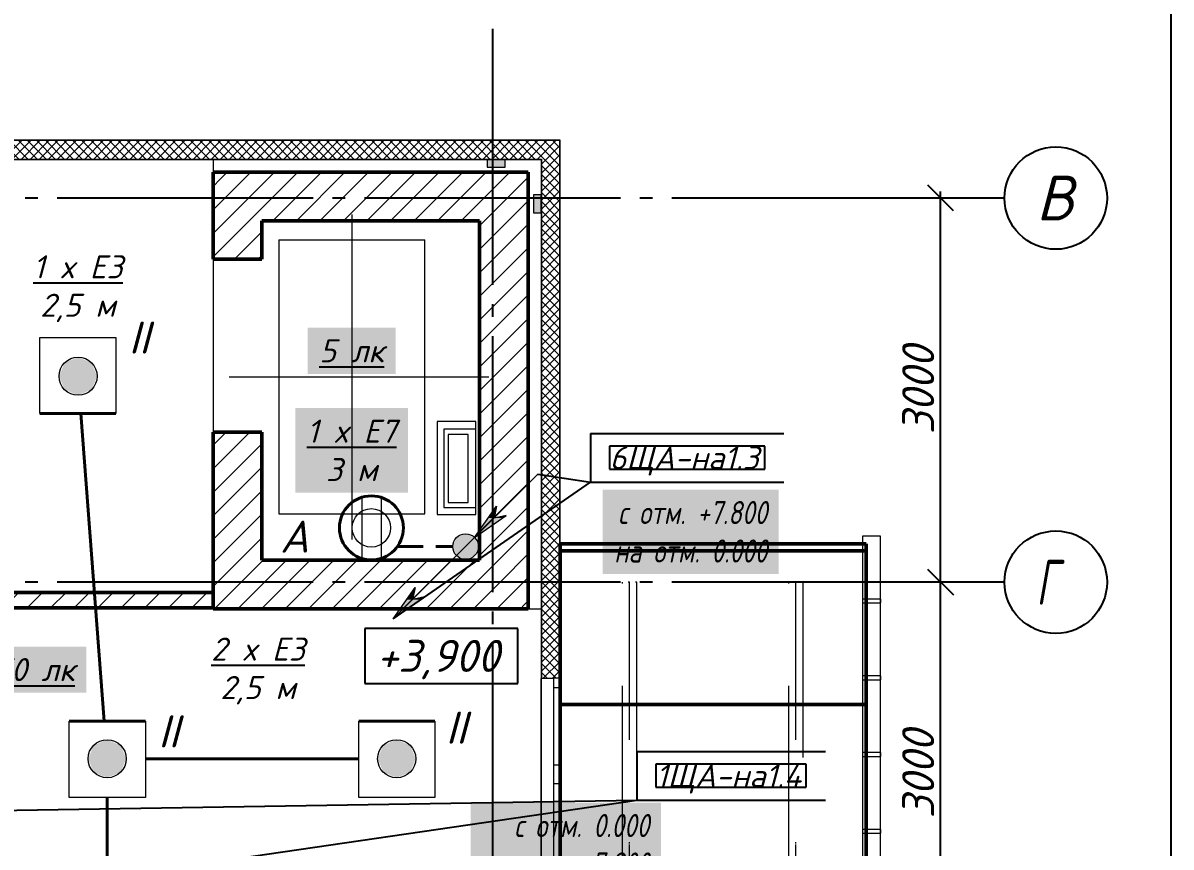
# Model space of a CAD drawing. Header units: millimetres. Extents: x 0 to 1286, y 0 to 420.
# Drawn here: x 547.5 to 637.2, y 258.9 to 323.3 of the extents above; entities that cross this region are included whole.
import ezdxf

# ---------------------------------------------------------------- set-up
doc = ezdxf.new("R2010")
doc.units = ezdxf.units.MM
for name, pattern in [('JIS_02_2.0', [3, 2, -1]), ('ГОСТ 2.303 5', [24, 20, -1.5, 1, -1.5]), ('СПКБ-0000-000-АР#002$0$Achse', [2300, 0, -800, 1500, 0]), ('СПКБ-0000-000-АР#002$0$Ashe', [300, 200, -100])]:
    doc.linetypes.add(name, pattern=pattern)
for name, color, linetype in [('Viewport1ForCustomObjects_0', 7, 'Continuous'), ('Viewport2ForCustomObjects_0', 7, 'Continuous'), ('Номер помещения', 7, 'Continuous'), ('СПКБ-0000-000-АР#002$0$Двери ArchiCAD', 7, 'Continuous'), ('СПКБ-0000-000-АР#002$0$Оболочка - Крыша', 7, 'Continuous'), ('СПКБ-0000-000-АР#002$0$Окна ArchiCAD', 7, 'Continuous'), ('СПКБ-0000-000-АР#002$0$Перекрытие новые', 7, 'Continuous'), ('СПКБ-0000-000-АР#002$0$Стены', 7, 'Continuous'), ('СПКБ-0000-000-АР#002$0$Фахверк', 7, 'Continuous'), ('Строительные оси', 7, 'Continuous'), ('ЭО_АВАРИЙНОЕ ОСВЕЩЕНИЕ', 7, 'Continuous'), ('ЭО_РАБОЧЕЕ ОСВЕЩЕНИЕ', 7, 'Continuous')]:
    doc.layers.add(name, color=color, linetype=linetype)
for name, color, linetype, lineweight in [('СПКБ-0000-000-АР#002$0$Балка_Ном._пера__2', 8, 'Continuous', 15), ('СПКБ-0000-000-АР#002$0$К_Прокат_Ном._пера__6', 5, 'Continuous', 9), ('СПКБ-0000-000-АР#002$0$Лифты_Ном._пера__120', 7, 'Continuous', 13), ('СПКБ-0000-000-АР#002$0$Лифты_Ном._пера__20', 1, 'Continuous', 20), ('СПКБ-0000-000-АР#002$0$Окна ArchiCAD_Ном._пера__6', 5, 'Continuous', 9), ('СПКБ-0000-000-АР#002$0$Стены_Ном._пера__20', 1, 'Continuous', 20), ('СПКБ-0000-000-АР#002$0$Фахверк_Ном._пера__1', 7, 'Continuous', 13)]:
    doc.layers.add(name, color=color, linetype=linetype, lineweight=lineweight)
for name, color, linetype, lineweight, true_color in [('СПКБ-0000-000-АР#002$0$Двери ArchiCAD_Ном._пера__23', 7, 'Continuous', 35, 0xff6600), ('СПКБ-0000-000-АР#002$0$Двери ArchiCAD_Ном._пера__3', 7, 'Continuous', 18, 0xff6600), ('СПКБ-0000-000-АР#002$0$Двери ArchiCAD_Ном._пера__58', 7, 'Continuous', 50, 0xdf0000), ('СПКБ-0000-000-АР#002$0$Оболочка - Крыша_Ном._пера__4', 7, 'Continuous', 50, 0x029e21), ('СПКБ-0000-000-АР#002$0$Окна ArchiCAD_Ном._пера__68', 7, 'Continuous', 20, 0xfd4435), ('СПКБ-0000-000-АР#002$0$Перекрытие новые_Ном._пера__161', 7, 'Continuous', 13, 0xe11606), ('СПКБ-0000-000-АР#002$0$Стены_Ном._пера__58', 7, 'Continuous', 50, 0xdf0000), ('СПКБ-0000-000-АР#002$0$Стены_Ном._пера__68', 7, 'Continuous', 20, 0xfd4435), ('СПКБ-0000-000-АР#002$0$Фахверк_Ном._пера__102', 7, 'Continuous', 13, 0xcccccc)]:
    doc.layers.add(name, color=color, linetype=linetype, lineweight=lineweight, true_color=true_color)
doc.styles.add('1.8', font='isocpeui.ttf', dxfattribs={"height": 1.8})
doc.styles.add('2.5', font='isocpeui.ttf')
doc.styles.add('CustomTextStyle129', font='isocpeui.ttf', dxfattribs={"height": 1.8})
doc.styles.add('CustomTextStyle130', font='isocpeui.ttf', dxfattribs={"height": 1.8})
doc.styles.add('CustomTextStyle50', font='isocpeui.ttf', dxfattribs={"height": 2.5})
doc.styles.add('CustomTextStyle78', font='isocpeui.ttf', dxfattribs={"width": 0.652013, "height": 3.5})
doc.styles.add('CustomTextStyle84', font='isocpeui.ttf', dxfattribs={"width": 0.987755, "height": 3.5})
doc.dimstyles.new('ISO-100', dxfattribs={"dimtxt": 2.5, "dimasz": 2, "dimexe": 0.5, "dimexo": 0.5, "dimgap": 0.5, "dimtad": 1, "dimdec": 0, "dimlfac": 100, "dimzin": 0, "dimdsep": 46, "dimtxsty": '2.5', "dimblk": 'OBLIQUE', "dimcen": 0, "dimdle": 0.5, "dimclrd": 3, "dimclre": 3, "dimadec": 0, "dimazin": 0, "dimtfac": 1, "dimtdec": 0, "dimtmove": 0, "dimatfit": 1, "dimfxl": 1, "dimtolj": 1, "dimtzin": 0, "dimlwd": -1, "dimarcsym": 0})
pattern_1 = [(45, (0, 0), (-35.35534, 35.35534), []), (135, (0, 0), (35.35534, 35.35534), [])]
pattern_2 = [(45, (0, 0), (-91.9239, 91.9239), [])]

# ---------------------------------------------------------------- blocks, each defined once
blk = doc.blocks.new('_Oblique')
at = {"color": 0, "linetype": 'ByBlock', "lineweight": -2}
blk.add_line((-0.5, -0.5), (0.5, 0.5), dxfattribs=at)
blk = doc.blocks.new('*D704')
at = {"layer": 'Defpoints', "color": 0, "ltscale": 100, "transparency": 16777216}
for p in [(619.188, 279.586), (624.188, 279.586), (624.188, 249.586)]:
    blk.add_point(p, dxfattribs=at)
at = {"layer": 'Строительные оси', "color": 3, "ltscale": 100, "transparency": 16777216}
blk.add_line((619.188, 249.086), (619.188, 280.086), dxfattribs=at)
at = {"layer": 'Строительные оси', "color": 3, "lineweight": -2, "ltscale": 100, "transparency": 16777216}
for p, q in [((623.688, 279.586), (618.688, 279.586)), ((623.688, 249.586), (618.688, 249.586))]:
    blk.add_line(p, q, dxfattribs=at)
at = {"layer": 'Строительные оси', "color": 3, "ltscale": 100, "transparency": 16777216, "xscale": 2, "yscale": 2, "zscale": 2}
for p, rotation in [((619.188, 279.586), 90), ((619.188, 249.586), 270)]:
    blk.add_blockref('_Oblique', p, dxfattribs=dict(at, rotation=rotation))
at = {"layer": 'Строительные оси', "color": 0, "ltscale": 100, "transparency": 16777216, "insert": (617.438, 264.586), "char_height": 2.5, "attachment_point": 5, "rotation": 90, "style": '2.5'}
blk.add_mtext('\\A1;3000', dxfattribs=at)
blk = doc.blocks.new('*D705')
at = {"layer": 'Defpoints', "color": 0, "ltscale": 100, "transparency": 16777216}
for p in [(619.188, 309.586), (624.188, 309.586), (624.188, 279.586)]:
    blk.add_point(p, dxfattribs=at)
at = {"layer": 'Строительные оси', "color": 3, "lineweight": -2, "ltscale": 100, "transparency": 16777216}
for p, q in [((623.688, 309.586), (618.688, 309.586)), ((623.688, 279.586), (618.688, 279.586))]:
    blk.add_line(p, q, dxfattribs=at)
at = {"layer": 'Строительные оси', "color": 3, "ltscale": 100, "transparency": 16777216}
blk.add_line((619.188, 279.086), (619.188, 310.086), dxfattribs=at)
at = {"layer": 'Строительные оси', "color": 3, "ltscale": 100, "transparency": 16777216, "xscale": 2, "yscale": 2, "zscale": 2}
for p, rotation in [((619.188, 309.586), 90), ((619.188, 279.586), 270)]:
    blk.add_blockref('_Oblique', p, dxfattribs=dict(at, rotation=rotation))
at = {"layer": 'Строительные оси', "color": 0, "ltscale": 100, "transparency": 16777216, "insert": (617.438, 294.586), "char_height": 2.5, "attachment_point": 5, "rotation": 90, "style": '2.5'}
blk.add_mtext('\\A1;3000', dxfattribs=at)
blk = doc.blocks.new('*E728')
at = {"layer": 'Номер помещения', "color": 6, "linetype": 'Continuous'}
for p, q in [((248.414, 155.251), (236.476, 155.251)), ((236.476, 155.251), (236.476, 150.951)), ((248.414, 150.951), (248.414, 155.251)), ((236.476, 150.951), (248.414, 150.951))]:
    blk.add_line(p, q, dxfattribs=at)
at = {"layer": 'Строительные оси', "color": 3, "linetype": 'ГОСТ 2.303 5', "lineweight": 25}
for p, q in [((246.431, 202.072), (246.431, -45.143)), ((280.431, 188.857), (-283.569, 188.857)), ((286.431, 188.857), (280.431, 188.857)), ((280.431, 158.857), (-283.569, 158.857)), ((286.431, 158.857), (280.431, 158.857))]:
    blk.add_line(p, q, dxfattribs=at)
at = {"layer": 'Строительные оси', "color": 3, "linetype": 'Continuous', "lineweight": 25}
for centre in [(290.431, 188.857), (290.431, 158.857)]:
    blk.add_circle(centre, 4, dxfattribs=at)
at = {"layer": 'ЭО_АВАРИЙНОЕ ОСВЕЩЕНИЕ', "color": 7, "lineweight": 0}
for p, q in [((249.989, 167.297), (244.332, 161.64)), ((245.039, 162.347), (246.759, 164.804)), ((246.759, 164.804), (246.554, 163.863)), ((245.039, 162.347), (247.496, 164.068)), ((247.496, 164.068), (246.554, 163.863)), ((244.332, 161.64), (238.675, 155.983)), ((238.675, 155.983), (240.396, 158.44)), ((240.396, 158.44), (240.19, 157.499)), ((238.675, 155.983), (241.132, 157.704)), ((241.132, 157.704), (240.19, 157.499))]:
    blk.add_line(p, q, dxfattribs=at)
at = {"layer": 'ЭО_АВАРИЙНОЕ ОСВЕЩЕНИЕ', "color": 1, "linetype": 'JIS_02_2.0', "lineweight": 40}
for p, q in [((239.01, 161.644), (239.017, 161.64)), ((239.017, 161.64), (243.332, 161.64))]:
    blk.add_line(p, q, dxfattribs=at)
at = {"layer": 'ЭО_АВАРИЙНОЕ ОСВЕЩЕНИЕ', "color": 7, "lineweight": 0}
for points in [[(236.228, 165.485), (236.228, 160.715)], [(237.728, 165.485), (237.728, 160.715)]]:
    blk.add_lwpolyline(points, dxfattribs=at)
at = {"layer": 'ЭО_АВАРИЙНОЕ ОСВЕЩЕНИЕ', "color": 1, "lineweight": 40}
blk.add_circle((236.978, 163.1), 2.5, dxfattribs=at)
at = {"layer": 'ЭО_АВАРИЙНОЕ ОСВЕЩЕНИЕ', "color": 7, "lineweight": 0}
for centre, radius in [((236.978, 163.1), 1.5), ((244.332, 161.64), 1)]:
    blk.add_circle(centre, radius, dxfattribs=at)
at = {"layer": 'ЭО_АВАРИЙНОЕ ОСВЕЩЕНИЕ', "color": 1, "lineweight": 0}
for points in [[(246.759, 164.804), (246.244, 164.068), (246.599, 164.068)], [(246.1, 163.863), (246.554, 163.863), (245.039, 162.347)], [(246.554, 163.863), (247.203, 163.863), (245.039, 162.347)], [(246.244, 164.068), (246.1, 163.863), (246.554, 163.863)], [(246.244, 164.068), (246.599, 164.068), (246.554, 163.863)], [(247.496, 164.068), (246.554, 163.863), (247.203, 163.863)], [(240.396, 158.44), (239.88, 157.704), (240.235, 157.704)], [(239.736, 157.499), (240.19, 157.499), (238.675, 155.983)], [(240.19, 157.499), (240.839, 157.499), (238.675, 155.983)], [(239.88, 157.704), (239.736, 157.499), (240.19, 157.499)], [(239.88, 157.704), (240.235, 157.704), (240.19, 157.499)], [(241.132, 157.704), (240.19, 157.499), (240.839, 157.499)]]:
    blk.add_solid(points, dxfattribs=at)
at = {"layer": 'ЭО_АВАРИЙНОЕ ОСВЕЩЕНИЕ', "color": 1, "lineweight": 40}
for points in [[(243.625, 162.347), (243.332, 161.64), (245.332, 161.64)], [(244.332, 162.64), (243.625, 162.347), (245.039, 162.347)], [(243.625, 162.347), (245.039, 162.347), (245.332, 161.64)], [(243.332, 161.64), (243.625, 160.933), (245.039, 160.933)], [(243.332, 161.64), (245.332, 161.64), (245.039, 160.933)], [(243.625, 160.933), (245.039, 160.933), (244.332, 160.64)]]:
    blk.add_solid(points, dxfattribs=at)
at = {"layer": 'ЭО_РАБОЧЕЕ ОСВЕЩЕНИЕ', "color": 7, "lineweight": 0}
for p, q in [((211.077, 177.969), (217.027, 177.969)), ((211.077, 172.019), (211.077, 177.969)), ((217.027, 177.969), (217.027, 172.019)), ((213.384, 142.043), (213.384, 147.993)), ((219.334, 147.993), (219.334, 142.043)), ((235.994, 142.043), (235.994, 147.993)), ((241.944, 147.993), (241.944, 142.043)), ((219.334, 142.043), (213.384, 142.043)), ((241.944, 142.043), (235.994, 142.043))]:
    blk.add_line(p, q, dxfattribs=at)
at = {"layer": 'ЭО_РАБОЧЕЕ ОСВЕЩЕНИЕ', "color": 5, "lineweight": 40}
for p, q in [((217.027, 172.019), (211.077, 172.019)), ((214.292, 172.019), (216.119, 147.993)), ((213.384, 147.993), (219.334, 147.993)), ((235.994, 147.993), (241.944, 147.993)), ((235.994, 145.068), (219.334, 145.068)), ((216.341, 142.043), (216.341, 132.748))]:
    blk.add_line(p, q, dxfattribs=at)
at = {"layer": 'ЭО_РАБОЧЕЕ ОСВЕЩЕНИЕ', "color": 7, "lineweight": 0}
for centre in [(214.069, 174.944), (216.341, 145.068), (238.952, 145.068)]:
    blk.add_circle(centre, 1.488, dxfattribs=at)
at = {"layer": 'ЭО_РАБОЧЕЕ ОСВЕЩЕНИЕ', "color": 5, "lineweight": 0}
for points in [[(213.018, 175.996), (212.582, 174.944), (215.557, 174.944)], [(214.069, 176.432), (213.018, 175.996), (215.121, 175.996)], [(213.018, 175.996), (215.121, 175.996), (215.557, 174.944)], [(212.582, 174.944), (213.018, 173.893), (215.121, 173.893)], [(212.582, 174.944), (215.557, 174.944), (215.121, 173.893)], [(213.018, 173.893), (215.121, 173.893), (214.069, 173.457)], [(216.341, 146.555), (215.29, 146.119), (217.393, 146.119)], [(238.952, 146.555), (237.9, 146.119), (240.004, 146.119)], [(215.29, 146.119), (214.854, 145.068), (217.829, 145.068)], [(215.29, 146.119), (217.393, 146.119), (217.829, 145.068)], [(237.9, 146.119), (237.464, 145.068), (240.439, 145.068)], [(237.9, 146.119), (240.004, 146.119), (240.439, 145.068)], [(214.854, 145.068), (215.29, 144.016), (217.393, 144.016)], [(214.854, 145.068), (217.829, 145.068), (217.393, 144.016)], [(237.464, 145.068), (237.9, 144.016), (240.004, 144.016)], [(237.464, 145.068), (240.439, 145.068), (240.004, 144.016)], [(215.29, 144.016), (217.393, 144.016), (216.341, 143.58)], [(237.9, 144.016), (240.004, 144.016), (238.952, 143.58)]]:
    blk.add_solid(points, dxfattribs=at)
at = {"layer": 'Номер помещения', "color": 7, "linetype": 'Continuous', "style": 'CustomTextStyle50'}
blk.add_text('+3,900', height=2.5, dxfattribs=at).set_placement((237.376, 151.851))
at = {"layer": 'Строительные оси', "linetype": 'Continuous', "lineweight": 25}
for s, style, width, p in [('В', 'CustomTextStyle84', 0.987755, (288.891, 187.107)), ('Г', 'CustomTextStyle78', 0.652013, (288.903, 157.107))]:
    blk.add_text(s, height=3.5, dxfattribs=dict(at, style=style, width=width)).set_placement(p)
blk = doc.blocks.new('СПКБ-0000-000-АР#002$0$Перекрытие_1', base_point=(-24406.7, -2530.4))
at = {"layer": 'СПКБ-0000-000-АР#002$0$Перекрытие новые_Ном._пера__161', "color": 12, "linetype": 'Continuous', "lineweight": 13, "true_color": 0xe11606, "flags": 128}
blk.add_lwpolyline([(-17956.9, 25286.1), (17852.7, 25286.1), (17852.7, 19190.9), (22461.7, 19187.9), (22461.7, 18552.9), (22461.7, 17602.9), (22461.7, 15678), (25022.7, 15678), (25022.7, 12764.4), (19954.3, 12763.6), (19944.2, 10016.9), (25022.7, 10016.9), (25022.7, 7088.9), (22461.7, 7088.9), (22461.7, 5117.1), (22461.7, 4167.1), (22461.7, 3579), (17852.7, 3579), (17852.7, -2530.3), (5844.3, -2530.3)], dxfattribs=at)
blk = doc.blocks.new('СПКБ-0000-000-АР#002$0$Двустворчатое Окно 19')
at = {"layer": 'СПКБ-0000-000-АР#002$0$Окна ArchiCAD_Ном._пера__6', "color": 5, "linetype": 'Continuous', "lineweight": 9}
for p, q in [((-747, 100), (747, 100)), ((-750, 0), (-675, 0)), ((-675, 0), (-675, -50)), ((-675, 0), (-75, 0)), ((-75, -50), (-75, 0)), ((-75, 0), (0, 0)), ((0, 0), (75, 0)), ((75, 0), (75, -50)), ((75, 0), (675, 0)), ((675, -50), (675, 0)), ((675, 0), (750, 0)), ((-750, -50), (750, -50)), ((-675, -50), (-750, -50)), ((-75, -50), (-675, -50)), ((0, -50), (-75, -50)), ((75, -50), (0, -50)), ((675, -50), (75, -50)), ((750, -50), (675, -50))]:
    blk.add_line(p, q, dxfattribs=at)
at = {"layer": 'СПКБ-0000-000-АР#002$0$Окна ArchiCAD_Ном._пера__68', "color": 20, "linetype": 'Continuous', "lineweight": 20, "true_color": 0xfd4435}
for p, q in [((-750, -47), (-750, 0)), ((750, -47), (750, 0)), ((-750, -50), (-750, -47)), ((750, -50), (750, -47))]:
    blk.add_line(p, q, dxfattribs=at)
blk = doc.blocks.new('СПКБ-0000-000-АР#002$0$Стена_3', base_point=(25022.7, 19187.9))
at = {"layer": 'СПКБ-0000-000-АР#002$0$Стены_Ном._пера__68', "linetype": 'Continuous', "lineweight": 20, "true_color": 0xfd4435}
for points in [[(17893.1, 19334.9), (18633.1, 19334.9), (18633.1, 19337.9), (17893.1, 19337.9)], [(18636.1, 19187.9), (18636.1, 19287.9), (18633.1, 19287.9), (18633.1, 19190.9), (18633.1, 19187.9)], [(20133.1, 19187.9), (20133.1, 19190.9), (20133.1, 19287.9), (20130.1, 19287.9), (20130.1, 19187.9)], [(20133.1, 19334.9), (25169.7, 19334.9), (25172.7, 19337.9), (20133.1, 19337.9)], [(17893.1, 19190.9), (17893.1, 19187.9), (18633.1, 19187.9), (18633.1, 19190.9)], [(20133.1, 19190.9), (20133.1, 19187.9), (25022.7, 19187.9), (25025.7, 19190.9)]]:
    blk.add_hatch(color=20, dxfattribs=at).paths.add_polyline_path(points)
h = blk.add_hatch(dxfattribs=at)
h.set_pattern_fill('СЕТКА_5X5_ДИАГОНАЛЬНАЯ', color=20, style=0, pattern_type=2)
h.set_pattern_definition(pattern_1)
h.paths.add_polyline_path([(17893.1, 19190.9), (18633.1, 19190.9), (18633.1, 19287.9), (18633.1, 19334.9), (17893.1, 19334.9)])
h = blk.add_hatch(dxfattribs=at)
h.set_pattern_fill('СЕТКА_5X5_ДИАГОНАЛЬНАЯ', color=20, style=0, pattern_type=2)
h.set_pattern_definition(pattern_1)
h.paths.add_polyline_path([(20133.1, 19334.9), (20133.1, 19287.9), (20133.1, 19190.9), (25025.7, 19190.9), (25169.7, 19334.9)])
at = {"layer": 'СПКБ-0000-000-АР#002$0$Стены_Ном._пера__68', "color": 20, "linetype": 'Continuous', "lineweight": 20, "true_color": 0xfd4435}
for p, q in [((18633.1, 19334.9), (17893.1, 19334.9)), ((18633.1, 19337.9), (18633.1, 19334.9)), ((18633.1, 19334.9), (18633.1, 19287.9)), ((18633.1, 19287.9), (18636.1, 19287.9)), ((18633.1, 19190.9), (18633.1, 19287.9)), ((18636.1, 19287.9), (18636.1, 19187.9)), ((20130.1, 19287.9), (20130.1, 19187.9)), ((20133.1, 19287.9), (20130.1, 19287.9)), ((20133.1, 19337.9), (20133.1, 19334.9)), ((25169.7, 19334.9), (20133.1, 19334.9)), ((20133.1, 19334.9), (20133.1, 19287.9)), ((20133.1, 19190.9), (20133.1, 19287.9)), ((17893.1, 19190.9), (18633.1, 19190.9)), ((20133.1, 19190.9), (25025.7, 19190.9)), ((18633.1, 19187.9), (18636.1, 19187.9)), ((20133.1, 19187.9), (20130.1, 19187.9))]:
    blk.add_line(p, q, dxfattribs=at)
at = {"layer": 'СПКБ-0000-000-АР#002$0$Стены_Ном._пера__68', "color": 20, "linetype": 'Continuous', "lineweight": 20, "true_color": 0xfd4435, "flags": 128}
for points in [[(18633.1, 19337.9), (17893.1, 19337.9)], [(17893.1, 19337.9), (17893.1, 19187.9)], [(25172.7, 19337.9), (20133.1, 19337.9)], [(17893.1, 19187.9), (18633.1, 19187.9)], [(20133.1, 19187.9), (25022.7, 19187.9)]]:
    blk.add_lwpolyline(points, dxfattribs=at)
at = {"layer": 'СПКБ-0000-000-АР#002$0$Окна ArchiCAD', "color": 5, "linetype": 'Continuous', "lineweight": 9, "zscale": 1000, "rotation": 180}
blk.add_blockref('СПКБ-0000-000-АР#002$0$Двустворчатое Окно 19', (19383.1, 19287.9), dxfattribs=at)
blk = doc.blocks.new('СПКБ-0000-000-АР#002$0$Стена_5', base_point=(25022.7, 3584))
at = {"layer": 'СПКБ-0000-000-АР#002$0$Стены_Ном._пера__68', "linetype": 'Continuous', "lineweight": 20, "true_color": 0xfd4435}
h = blk.add_hatch(dxfattribs=at)
h.set_pattern_fill('СЕТКА_5X5_ДИАГОНАЛЬНАЯ', color=20, style=0, pattern_type=2)
h.set_pattern_definition(pattern_1)
h.paths.add_polyline_path([(25025.7, 19190.9), (25025.7, 18910.7), (25169.7, 18910.7), (25169.7, 19334.9)])
for points in [[(25172.7, 18910.7), (25172.7, 19337.9), (25169.7, 19334.9), (25169.7, 18910.7)], [(25022.7, 19187.9), (25022.7, 18910.7), (25025.7, 18910.7), (25025.7, 19190.9)], [(25025.7, 18910.7), (25023.1, 18910.7), (25023.1, 18770.7), (25025.7, 18770.7)], [(25172.7, 18770.7), (25172.7, 18910.7), (25169.7, 18910.7), (25169.7, 18770.7)], [(25022.7, 18770.7), (25022.7, 15135.4), (25025.7, 15135.4), (25025.7, 18770.7)], [(25172.7, 18770.7), (25169.7, 18770.7), (25169.7, 15135.4), (25172.7, 15135.4)], [(25022.7, 15132.4), (25122.7, 15132.4), (25122.7, 15135.4), (25025.7, 15135.4), (25022.7, 15135.4)]]:
    blk.add_hatch(color=20, dxfattribs=at).paths.add_polyline_path(points)
h = blk.add_hatch(dxfattribs=at)
h.set_pattern_fill('СЕТКА_5X5_ДИАГОНАЛЬНАЯ', color=20, style=0, pattern_type=2)
h.set_pattern_definition(pattern_1)
h.paths.add_polyline_path([(25169.7, 18770.7), (25169.7, 18910.7), (25025.7, 18910.7), (25025.7, 18770.7)])
h = blk.add_hatch(dxfattribs=at)
h.set_pattern_fill('СЕТКА_5X5_ДИАГОНАЛЬНАЯ', color=20, style=0, pattern_type=2)
h.set_pattern_definition(pattern_1)
h.paths.add_polyline_path([(25025.7, 15135.4), (25122.7, 15135.4), (25169.7, 15135.4), (25169.7, 18770.7), (25025.7, 18770.7)])
at = {"layer": 'СПКБ-0000-000-АР#002$0$Стены_Ном._пера__68', "color": 20, "linetype": 'Continuous', "lineweight": 20, "true_color": 0xfd4435}
for p, q in [((25169.7, 18910.7), (25169.7, 19334.9)), ((25025.7, 19190.9), (25025.7, 18910.7)), ((25025.7, 18910.7), (25025.7, 18770.7)), ((25169.7, 18770.7), (25169.7, 18910.7)), ((25025.7, 18770.7), (25025.7, 15135.4)), ((25169.7, 15135.4), (25169.7, 18770.7)), ((25022.7, 15135.4), (25022.7, 15132.4)), ((25122.7, 15132.4), (25022.7, 15132.4)), ((25025.7, 15135.4), (25122.7, 15135.4)), ((25122.7, 15135.4), (25122.7, 15132.4)), ((25169.7, 15135.4), (25122.7, 15135.4)), ((25172.7, 15135.4), (25169.7, 15135.4))]:
    blk.add_line(p, q, dxfattribs=at)
at = {"layer": 'СПКБ-0000-000-АР#002$0$Стены_Ном._пера__68', "color": 20, "linetype": 'Continuous', "lineweight": 20, "true_color": 0xfd4435, "flags": 128}
for points in [[(25172.7, 15135.4), (25172.7, 19337.9)], [(25022.7, 19187.9), (25022.7, 18910.7)], [(25022.7, 18770.7), (25022.7, 15135.4)]]:
    blk.add_lwpolyline(points, dxfattribs=at)
at = {"layer": 'СПКБ-0000-000-АР#002$0$Окна ArchiCAD', "color": 5, "linetype": 'Continuous', "lineweight": 9, "zscale": 1000, "rotation": 90}
blk.add_blockref('СПКБ-0000-000-АР#002$0$Двустворчатое Окно 19', (25122.7, 14385.4), dxfattribs=at)
blk = doc.blocks.new('СПКБ-0000-000-АР#002$0$Стена_12', base_point=(24542.7, 18707.9))
at = {"layer": 'СПКБ-0000-000-АР#002$0$Стены_Ном._пера__20', "linetype": 'Continuous', "lineweight": 20}
h = blk.add_hatch(dxfattribs=at)
h.set_pattern_fill('КИРПИЧ_ОБЫКНОВЕННЫЙ', color=1, style=0, pattern_type=2)
h.set_pattern_definition(pattern_2)
h.paths.add_polyline_path([(24922.7, 19087.9), (22461.7, 19087.9), (22841.7, 18707.9), (24542.7, 18707.9)])
at = {"layer": 'СПКБ-0000-000-АР#002$0$Стены_Ном._пера__58', "color": 12, "linetype": 'Continuous', "lineweight": 50, "true_color": 0xdf0000, "flags": 128}
for points in [[(24922.7, 19087.9), (22461.7, 19087.9)], [(22841.7, 18707.9), (24542.7, 18707.9)]]:
    blk.add_lwpolyline(points, dxfattribs=at)
blk = doc.blocks.new('СПКБ-0000-000-АР#002$0$Простой Проем Двери')
at = {"layer": 'СПКБ-0000-000-АР#002$0$Двери ArchiCAD_Ном._пера__58', "color": 12, "linetype": 'Continuous', "lineweight": 50, "true_color": 0xdf0000}
for p, q in [((-675, -380), (-675, 0)), ((675, -380), (675, 0))]:
    blk.add_line(p, q, dxfattribs=at)
blk = doc.blocks.new('СПКБ-0000-000-АР#002$0$Стена_13', base_point=(22841.7, 18707.9))
at = {"layer": 'СПКБ-0000-000-АР#002$0$Стены_Ном._пера__20', "linetype": 'Continuous', "lineweight": 20}
h = blk.add_hatch(dxfattribs=at)
h.set_pattern_fill('КИРПИЧ_ОБЫКНОВЕННЫЙ', color=1, style=0, pattern_type=2)
h.set_pattern_definition(pattern_2)
h.paths.add_polyline_path([(22461.7, 18407.9), (22841.7, 18407.9), (22841.7, 18707.9), (22461.7, 19087.9)])
h = blk.add_hatch(dxfattribs=at)
h.set_pattern_fill('КИРПИЧ_ОБЫКНОВЕННЫЙ', color=1, style=0, pattern_type=2)
h.set_pattern_definition(pattern_2)
h.paths.add_polyline_path([(22461.7, 15678), (22841.7, 16058), (22841.7, 17057.9), (22461.7, 17057.9)])
at = {"layer": 'СПКБ-0000-000-АР#002$0$Стены_Ном._пера__58', "color": 12, "linetype": 'Continuous', "lineweight": 50, "true_color": 0xdf0000, "flags": 128}
for points in [[(22461.7, 19087.9), (22461.7, 18407.9)], [(22841.7, 18407.9), (22841.7, 18707.9)], [(22461.7, 17057.9), (22461.7, 15678)], [(22841.7, 16058), (22841.7, 17057.9)]]:
    blk.add_lwpolyline(points, dxfattribs=at)
at = {"layer": 'СПКБ-0000-000-АР#002$0$Двери ArchiCAD', "color": 21, "linetype": 'Continuous', "lineweight": 18, "true_color": 0xff9955, "xscale": -1, "zscale": 1000, "rotation": 90}
blk.add_blockref('СПКБ-0000-000-АР#002$0$Простой Проем Двери', (22461.7, 17732.9), dxfattribs=at)
blk = doc.blocks.new('СПКБ-0000-000-АР#002$0$Стена_14', base_point=(22841.7, 16058))
at = {"layer": 'СПКБ-0000-000-АР#002$0$Стены_Ном._пера__20', "linetype": 'Continuous', "lineweight": 20}
h = blk.add_hatch(dxfattribs=at)
h.set_pattern_fill('КИРПИЧ_ОБЫКНОВЕННЫЙ', color=1, style=0, pattern_type=2)
h.set_pattern_definition(pattern_2)
h.paths.add_polyline_path([(22461.7, 15678), (24922.7, 15678), (24542.7, 16058), (22841.7, 16058)])
at = {"layer": 'СПКБ-0000-000-АР#002$0$Стены_Ном._пера__58', "color": 12, "linetype": 'Continuous', "lineweight": 50, "true_color": 0xdf0000, "flags": 128}
for points in [[(24542.7, 16058), (22841.7, 16058)], [(22461.7, 15678), (24922.7, 15678)]]:
    blk.add_lwpolyline(points, dxfattribs=at)
blk = doc.blocks.new('СПКБ-0000-000-АР#002$0$Стена_15', base_point=(24542.7, 16058))
at = {"layer": 'СПКБ-0000-000-АР#002$0$Стены_Ном._пера__20', "linetype": 'Continuous', "lineweight": 20}
h = blk.add_hatch(dxfattribs=at)
h.set_pattern_fill('КИРПИЧ_ОБЫКНОВЕННЫЙ', color=1, style=0, pattern_type=2)
h.set_pattern_definition(pattern_2)
h.paths.add_polyline_path([(24922.7, 15678), (24922.7, 19087.9), (24542.7, 18707.9), (24542.7, 16058)])
at = {"layer": 'СПКБ-0000-000-АР#002$0$Стены_Ном._пера__58', "color": 12, "linetype": 'Continuous', "lineweight": 50, "true_color": 0xdf0000, "flags": 128}
for points in [[(24922.7, 15678), (24922.7, 19087.9)], [(24542.7, 18707.9), (24542.7, 16058)]]:
    blk.add_lwpolyline(points, dxfattribs=at)
blk = doc.blocks.new('СПКБ-0000-000-АР#002$0$Однопольная Дверь 19')
at = {"layer": 'СПКБ-0000-000-АР#002$0$Двери ArchiCAD_Ном._пера__23', "color": 30, "linetype": 'Continuous', "lineweight": 35, "true_color": 0xff6600}
for p, q in [((-460, 0), (-500, 0)), ((-500, 0), (-500, -115)), ((-460, -115), (-460, 0)), ((500, 0), (460, 0)), ((460, 0), (460, -115)), ((500, -115), (500, 0)), ((-500, -115), (-460, -115)), ((460, -115), (500, -115))]:
    blk.add_line(p, q, dxfattribs=at)
at = {"layer": 'СПКБ-0000-000-АР#002$0$Двери ArchiCAD_Ном._пера__3', "color": 30, "linetype": 'Continuous', "lineweight": 18, "true_color": 0xff6600}
blk.add_line((460, 0), (-336.7, 460), dxfattribs=at)
blk.add_arc((460, 0), 920, 150, 180, dxfattribs=at)
at = {"layer": 'СПКБ-0000-000-АР#002$0$Двери ArchiCAD_Ном._пера__58', "color": 12, "linetype": 'Continuous', "lineweight": 50, "true_color": 0xdf0000}
for p, q in [((-500, 0), (-537, 0)), ((-500, 0), (-500, -115)), ((500, 0), (500, -115)), ((500, 0), (537, 0)), ((-500, -120), (-537, -120)), ((-500, -115), (-500, -120)), ((500, -115), (500, -120)), ((500, -120), (537, -120))]:
    blk.add_line(p, q, dxfattribs=at)
blk = doc.blocks.new('СПКБ-0000-000-АР#002$0$Стена_17', base_point=(22461.7, 15686))
at = {"layer": 'СПКБ-0000-000-АР#002$0$Стены_Ном._пера__20', "linetype": 'Continuous', "lineweight": 20}
h = blk.add_hatch(dxfattribs=at)
h.set_pattern_fill('КИРПИЧ_ОБЫКНОВЕННЫЙ', color=1, style=0, pattern_type=2)
h.set_pattern_definition(pattern_2)
h.paths.add_polyline_path([(18468.1, 15806), (18468.1, 15686), (18597.8, 15686), (18597.8, 15801), (18597.8, 15806)])
h = blk.add_hatch(dxfattribs=at)
h.set_pattern_fill('КИРПИЧ_ОБЫКНОВЕННЫЙ', color=1, style=0, pattern_type=2)
h.set_pattern_definition(pattern_2)
h.paths.add_polyline_path([(22461.7, 15806), (19597.8, 15806), (19597.8, 15801), (19597.8, 15686), (22461.7, 15686)])
at = {"layer": 'СПКБ-0000-000-АР#002$0$Стены_Ном._пера__58', "color": 12, "linetype": 'Continuous', "lineweight": 50, "true_color": 0xdf0000}
for p, q in [((18597.8, 15806), (18560.8, 15806)), ((18597.8, 15801), (18597.8, 15806)), ((18597.8, 15686), (18597.8, 15801)), ((19597.8, 15806), (19634.8, 15806)), ((19597.8, 15801), (19597.8, 15806)), ((19597.8, 15686), (19597.8, 15801)), ((18597.8, 15686), (18560.8, 15686)), ((19597.8, 15686), (19634.8, 15686))]:
    blk.add_line(p, q, dxfattribs=at)
at = {"layer": 'СПКБ-0000-000-АР#002$0$Стены_Ном._пера__58', "color": 12, "linetype": 'Continuous', "lineweight": 50, "true_color": 0xdf0000, "flags": 128}
for points in [[(18597.8, 15806), (18468.1, 15806)], [(18468.1, 15806), (18468.1, 15686)], [(22461.7, 15806), (19597.8, 15806)], [(22461.7, 15686), (22461.7, 15806)], [(18468.1, 15686), (18597.8, 15686)], [(19597.8, 15686), (22461.7, 15686)]]:
    blk.add_lwpolyline(points, dxfattribs=at)
at = {"layer": 'СПКБ-0000-000-АР#002$0$Двери ArchiCAD', "color": 21, "linetype": 'Continuous', "lineweight": 18, "true_color": 0xff9955, "xscale": -1, "zscale": 1000, "rotation": 180}
blk.add_blockref('СПКБ-0000-000-АР#002$0$Однопольная Дверь 19', (19097.8, 15686), dxfattribs=at)
blk = doc.blocks.new('СПКБ-0000-000-АР#002$0$Крыша_4', base_point=(27562.3, 16185.7))
at = {"layer": 'СПКБ-0000-000-АР#002$0$Оболочка - Крыша_Ном._пера__4', "linetype": 'Continuous', "lineweight": 50, "true_color": 0x029e21}
h = blk.add_hatch(dxfattribs=at)
h.set_pattern_fill('ПАНЕЛЬ_СЭНДВИЧ_ГОРИЗ', color=104, style=0, pattern_type=2)
h.set_pattern_definition([(180, (27028.7, 11402.7), (0, 1200), [])])
h.paths.add_polyline_path([(27562.3, 16185.7), (25172.7, 16185.7), (25172.7, 6585.3), (27562.3, 6585.3)])
at = {"layer": 'СПКБ-0000-000-АР#002$0$Оболочка - Крыша_Ном._пера__4', "color": 104, "linetype": 'Continuous', "lineweight": 50, "true_color": 0x029e21, "flags": 128}
blk.add_lwpolyline([(27562.3, 16185.7), (25172.7, 16185.7), (25172.7, 6585.3), (27562.3, 6585.3)], close=True, dxfattribs=at)
blk = doc.blocks.new('СПКБ-0000-000-АР#002$0$Балка - Двутавр 19_2')
at = {"layer": 'СПКБ-0000-000-АР#002$0$Балка_Ном._пера__2', "color": 8, "linetype": 'СПКБ-0000-000-АР#002$0$Achse', "lineweight": 15}
for p, q in [((0, 0), (9000, 0)), ((9000, 57.15), (4500, 57.15)), ((9000, 0), (9000, 57.15)), ((9000, -57.15), (9000, 0)), ((4500, -57.15), (9000, -57.15))]:
    blk.add_line(p, q, dxfattribs=at)
blk = doc.blocks.new('СПКБ-0000-000-АР#002$0$Желоб Водосточный 19_2')
at = {"layer": 'СПКБ-0000-000-АР#002$0$К_Прокат_Ном._пера__6', "color": 5, "linetype": 'Continuous', "lineweight": 9}
for p, q in [((4905.7, 70), (0, 70)), ((0, 70), (0, -70)), ((215, 72), (185, 72)), ((185, 72), (185, -72)), ((215, -72), (215, 72)), ((815, 72), (785, 72)), ((785, 72), (785, -72)), ((815, -72), (815, 72)), ((1415, 72), (1385, 72)), ((1385, 72), (1385, -72)), ((1415, -72), (1415, 72)), ((2015, 72), (1985, 72)), ((1985, 72), (1985, -72)), ((2015, -72), (2015, 72)), ((2615, 72), (2585, 72)), ((2585, 72), (2585, -72)), ((2615, -72), (2615, 72)), ((3215, 72), (3185, 72)), ((3185, 72), (3185, -72)), ((3215, -72), (3215, 72)), ((3815, 72), (3785, 72)), ((3785, 72), (3785, -72)), ((3815, -72), (3815, 72)), ((4415, 72), (4385, 72)), ((4385, 72), (4385, -72)), ((4415, -72), (4415, 72)), ((4905.7, -70), (4905.7, 70)), ((0, -70), (4905.7, -70)), ((185, -72), (215, -72)), ((785, -72), (815, -72)), ((1385, -72), (1415, -72)), ((1985, -72), (2015, -72)), ((2585, -72), (2615, -72)), ((3185, -72), (3215, -72)), ((3785, -72), (3815, -72)), ((4385, -72), (4415, -72))]:
    blk.add_line(p, q, dxfattribs=at)
blk = doc.blocks.new('СПКБ-0000-000-АР#002$0$Колонна_136', base_point=(24993.1, 18840.7))
at = {"layer": 'СПКБ-0000-000-АР#002$0$Фахверк_Ном._пера__102', "linetype": 'Continuous', "lineweight": 13, "true_color": 0xcccccc}
blk.add_hatch(color=254, dxfattribs=at).paths.add_polyline_path([(25023.1, 18770.7), (25023.1, 18910.7), (24963.1, 18910.7), (24963.1, 18770.7)])
at = {"layer": 'СПКБ-0000-000-АР#002$0$Фахверк_Ном._пера__1', "color": 7, "linetype": 'Continuous', "lineweight": 13, "flags": 128}
blk.add_lwpolyline([(25023.1, 18770.7), (25023.1, 18910.7), (24963.1, 18910.7), (24963.1, 18770.7)], close=True, dxfattribs=at)
blk = doc.blocks.new('СПКБ-0000-000-АР#002$0$Колонна_137', base_point=(24673.1, 19157.7))
at = {"layer": 'СПКБ-0000-000-АР#002$0$Фахверк_Ном._пера__102', "linetype": 'Continuous', "lineweight": 13, "true_color": 0xcccccc}
blk.add_hatch(color=254, dxfattribs=at).paths.add_polyline_path([(24743.1, 19187.7), (24603.1, 19187.7), (24603.1, 19127.7), (24743.1, 19127.7)])
at = {"layer": 'СПКБ-0000-000-АР#002$0$Фахверк_Ном._пера__1', "color": 7, "linetype": 'Continuous', "lineweight": 13, "flags": 128}
blk.add_lwpolyline([(24743.1, 19187.7), (24603.1, 19187.7), (24603.1, 19127.7), (24743.1, 19127.7)], close=True, dxfattribs=at)
blk = doc.blocks.new('*E727')
at = {"layer": 'СПКБ-0000-000-АР#002$0$Лифты_Ном._пера__120', "color": 7, "linetype": 'СПКБ-0000-000-АР#002$0$Ashe', "lineweight": 13}
for p, q in [((511.757, 236.242), (511.757, 210.842)), ((502.184, 223.542), (522.457, 223.542))]:
    blk.add_line(p, q, dxfattribs=at)
at = {"layer": 'СПКБ-0000-000-АР#002$0$Лифты_Ном._пера__20', "color": 1, "linetype": 'Continuous', "lineweight": 20}
for p, q in [((506.057, 234.242), (506.057, 212.842)), ((506.057, 234.242), (517.457, 234.242)), ((517.457, 212.842), (517.457, 234.242)), ((518.436, 220.064), (518.436, 212.797)), ((521.444, 220.064), (518.436, 220.064)), ((521.444, 212.797), (521.444, 220.064)), ((518.945, 219.471), (518.945, 213.347)), ((521.444, 219.471), (518.945, 219.471)), ((519.283, 219.047), (519.283, 213.729)), ((520.851, 219.047), (519.283, 219.047)), ((520.851, 213.729), (520.851, 219.047)), ((521.444, 213.347), (521.444, 219.471)), ((519.283, 213.729), (520.851, 213.729)), ((506.057, 212.842), (517.457, 212.842)), ((518.436, 212.797), (521.444, 212.797)), ((518.945, 213.347), (521.444, 213.347))]:
    blk.add_line(p, q, dxfattribs=at)
at = {"layer": 'СПКБ-0000-000-АР#002$0$Балка_Ном._пера__2', "color": 8, "linetype": 'СПКБ-0000-000-АР#002$0$Achse', "lineweight": 15, "xscale": 0.01, "yscale": 0.01, "zscale": 10, "rotation": 90}
for p in [(533.45, 117.515), (546.446, 117.515)]:
    blk.add_blockref('СПКБ-0000-000-АР#002$0$Балка - Двутавр 19_2', p, dxfattribs=at)
at = {"layer": 'СПКБ-0000-000-АР#002$0$К_Прокат_Ном._пера__6', "color": 5, "linetype": 'Continuous', "lineweight": 9, "xscale": 0.01, "yscale": 0.01, "zscale": 10, "rotation": 90}
blk.add_blockref('СПКБ-0000-000-АР#002$0$Желоб Водосточный 19_2', (552.361, 162.051), dxfattribs=at)
at = {"layer": 'СПКБ-0000-000-АР#002$0$Оболочка - Крыша', "color": 104, "linetype": 'Continuous', "lineweight": 50, "true_color": 0x029e21, "xscale": 0.01, "yscale": 0.01, "zscale": 0.01}
blk.add_blockref('СПКБ-0000-000-АР#002$0$Крыша_4', (551.941, 210.515), dxfattribs=at)
at = {"layer": 'СПКБ-0000-000-АР#002$0$Перекрытие новые', "color": 12, "linetype": 'Continuous', "lineweight": 13, "true_color": 0xe11606, "xscale": 0.01, "yscale": 0.01, "zscale": 0.01}
blk.add_blockref('СПКБ-0000-000-АР#002$0$Перекрытие_1', (32.251, 23.353), dxfattribs=at)
at = {"layer": 'СПКБ-0000-000-АР#002$0$Стены', "color": 20, "lineweight": 20, "true_color": 0xfd4435, "xscale": 0.01, "yscale": 0.01, "zscale": 0.01}
for name, p in [('СПКБ-0000-000-АР#002$0$Стена_3', (526.546, 240.536)), ('СПКБ-0000-000-АР#002$0$Стена_5', (526.546, 84.497))]:
    blk.add_blockref(name, p, dxfattribs=at)
at = {"layer": 'СПКБ-0000-000-АР#002$0$Стены', "color": 12, "lineweight": 50, "true_color": 0xdf0000, "xscale": 0.01, "yscale": 0.01, "zscale": 0.01}
for name, p in [('СПКБ-0000-000-АР#002$0$Стена_12', (521.746, 235.736)), ('СПКБ-0000-000-АР#002$0$Стена_13', (504.735, 235.736)), ('СПКБ-0000-000-АР#002$0$Стена_15', (521.746, 209.237)), ('СПКБ-0000-000-АР#002$0$Стена_14', (504.735, 209.237)), ('СПКБ-0000-000-АР#002$0$Стена_17', (500.935, 205.517))]:
    blk.add_blockref(name, p, dxfattribs=at)
at = {"layer": 'СПКБ-0000-000-АР#002$0$Фахверк', "color": 7, "lineweight": 13, "xscale": 0.01, "yscale": 0.01, "zscale": 0.01}
for name, p in [('СПКБ-0000-000-АР#002$0$Колонна_137', (523.05, 240.235)), ('СПКБ-0000-000-АР#002$0$Колонна_136', (526.25, 237.065))]:
    blk.add_blockref(name, p, dxfattribs=at)
blk = doc.blocks.new('CustomObjectsInViewport1_0')
at = {"layer": 'ЭО_АВАРИЙНОЕ ОСВЕЩЕНИЕ'}
for p, q in [((591.836, 291.206), (606.949, 291.206)), ((591.836, 291.206), (591.836, 287.406)), ((587.745, 288.025), (591.836, 287.406)), ((576.431, 276.711), (591.836, 287.406)), ((591.836, 287.406), (606.949, 287.406)), ((591.836, 287.406), (594.836, 287.406)), ((595.459, 266.365), (610.198, 266.365)), ((595.459, 266.365), (595.459, 262.565)), ((518.382, 251.333), (595.459, 262.565)), ((530.727, 261.512), (595.459, 262.565)), ((595.459, 262.565), (610.198, 262.565)), ((595.459, 262.565), (598.459, 262.565))]:
    blk.add_line(p, q, dxfattribs=at)
at = {"layer": 'ЭО_АВАРИЙНОЕ ОСВЕЩЕНИЕ', "color": 7, "true_color": 0xffffff}
for p, q in [((605.449, 290.206), (593.336, 290.206)), ((593.336, 290.206), (593.336, 288.406)), ((605.449, 288.406), (605.449, 290.206)), ((593.336, 288.406), (605.449, 288.406)), ((593.336, 288.406), (593.336, 288.406)), ((608.698, 265.365), (596.959, 265.365)), ((596.959, 265.365), (596.959, 263.565)), ((608.698, 263.565), (608.698, 265.365)), ((596.959, 263.565), (608.698, 263.565)), ((596.959, 263.565), (596.959, 263.565))]:
    blk.add_line(p, q, dxfattribs=at)
at = {"layer": 'ЭО_АВАРИЙНОЕ ОСВЕЩЕНИЕ'}
for s, style, p in [('6ЩА-на1.3', 'CustomTextStyle129', (593.336, 288.406)), ('1ЩА-на1.4', 'CustomTextStyle130', (596.959, 263.565))]:
    blk.add_text(s, height=1.8, dxfattribs=dict(at, style=style)).set_placement(p)

msp = doc.modelspace()

# ---------------------------------------------------------------- linework, layer by layer
at = {"layer": 'Defpoints', "linetype": 'Continuous'}
msp.add_lwpolyline([(35, 56.586), (637.188, 56.586), (637.188, 400), (35, 400)], close=True, dxfattribs=at)

# ---------------------------------------------------------------- block references
msp.add_blockref('*E727', (61.438, 72.071))
at = {"layer": 'Viewport1ForCustomObjects_0'}
msp.add_blockref('CustomObjectsInViewport1_0', (0, 0), dxfattribs=at)
at = {"layer": 'Viewport2ForCustomObjects_0'}
msp.add_blockref('*E728', (337.756, 120.729), dxfattribs=at)

# ---------------------------------------------------------------- texts
at = {"layer": 'ЭО_АВАРИЙНОЕ ОСВЕЩЕНИЕ', "char_height": 1.8, "style": '1.8', "bg_fill": 1, "box_fill_scale": 1.5, "bg_fill_color": 7, "bg_fill_true_color": 16777215, "bg_fill_transparency": 0}
for s, insert, attachment_point in [('{\\L5 лк}', (573.195, 297.657), 5), ('{\\L1 x Е7\\P}3 м', (573.195, 289.88), 5), ('{\\W0.8;с отм. +7.800\\Pна отм. 0.000}', (605.655, 285.922), 3), ('{\\W0.8;с отм. 0.000\\Pна отм. +7.800}', (596.44, 261.477), 3)]:
    msp.add_mtext(s, dxfattribs=dict(at, insert=insert, attachment_point=attachment_point))
at = {"layer": 'ЭО_АВАРИЙНОЕ ОСВЕЩЕНИЕ', "color": 1, "insert": (568.723, 283.142), "char_height": 2.5, "attachment_point": 5, "style": '2.5'}
msp.add_mtext('А', dxfattribs=at)
at = {"layer": 'ЭО_РАБОЧЕЕ ОСВЕЩЕНИЕ', "attachment_point": 5}
for s, insert, char_height, style in [('{\\L1 x Е3\\P}2,5 м', (551.808, 302.506), 1.8, '1.8'), ('II', (556.589, 298.693), 2.5, '2.5'), ('{\\L2 x Е3\\P}2,5 м', (565.88, 272.648), 1.8, '1.8'), ('II', (558.894, 267.938), 2.5, '2.5'), ('II', (581.353, 268.226), 2.5, '2.5')]:
    msp.add_mtext(s, dxfattribs=dict(at, insert=insert, char_height=char_height, style=style))
at = {"layer": 'ЭО_РАБОЧЕЕ ОСВЕЩЕНИЕ', "insert": (547.973, 272.759), "char_height": 1.8, "attachment_point": 5, "style": '1.8', "bg_fill": 1, "box_fill_scale": 1.5, "bg_fill_color": 7, "bg_fill_true_color": 16777215, "bg_fill_transparency": 0}
msp.add_mtext('{\\L150 лк}', dxfattribs=at)

# ---------------------------------------------------------------- dimensions: what is measured, and where the dimension line sits
at = {"layer": 'Строительные оси', "ltscale": 100}
for base, p1, p2, picture, middle in [((619.188, 309.586), (624.188, 279.586), (624.188, 309.586), '*D705', (617.438, 294.586)), ((619.188, 279.586), (624.188, 249.586), (624.188, 279.586), '*D704', (617.438, 264.586))]:
    dim = msp.add_linear_dim(base=base, p1=p1, p2=p2, angle=90, dimstyle='ISO-100', override={"dimscale": 1, "dimlfac": 100}, dxfattribs=at)
    dim.commit()
    dim.dimension.update_dxf_attribs({"geometry": picture, "text_midpoint": middle})

doc.saveas('drawing.dxf')
